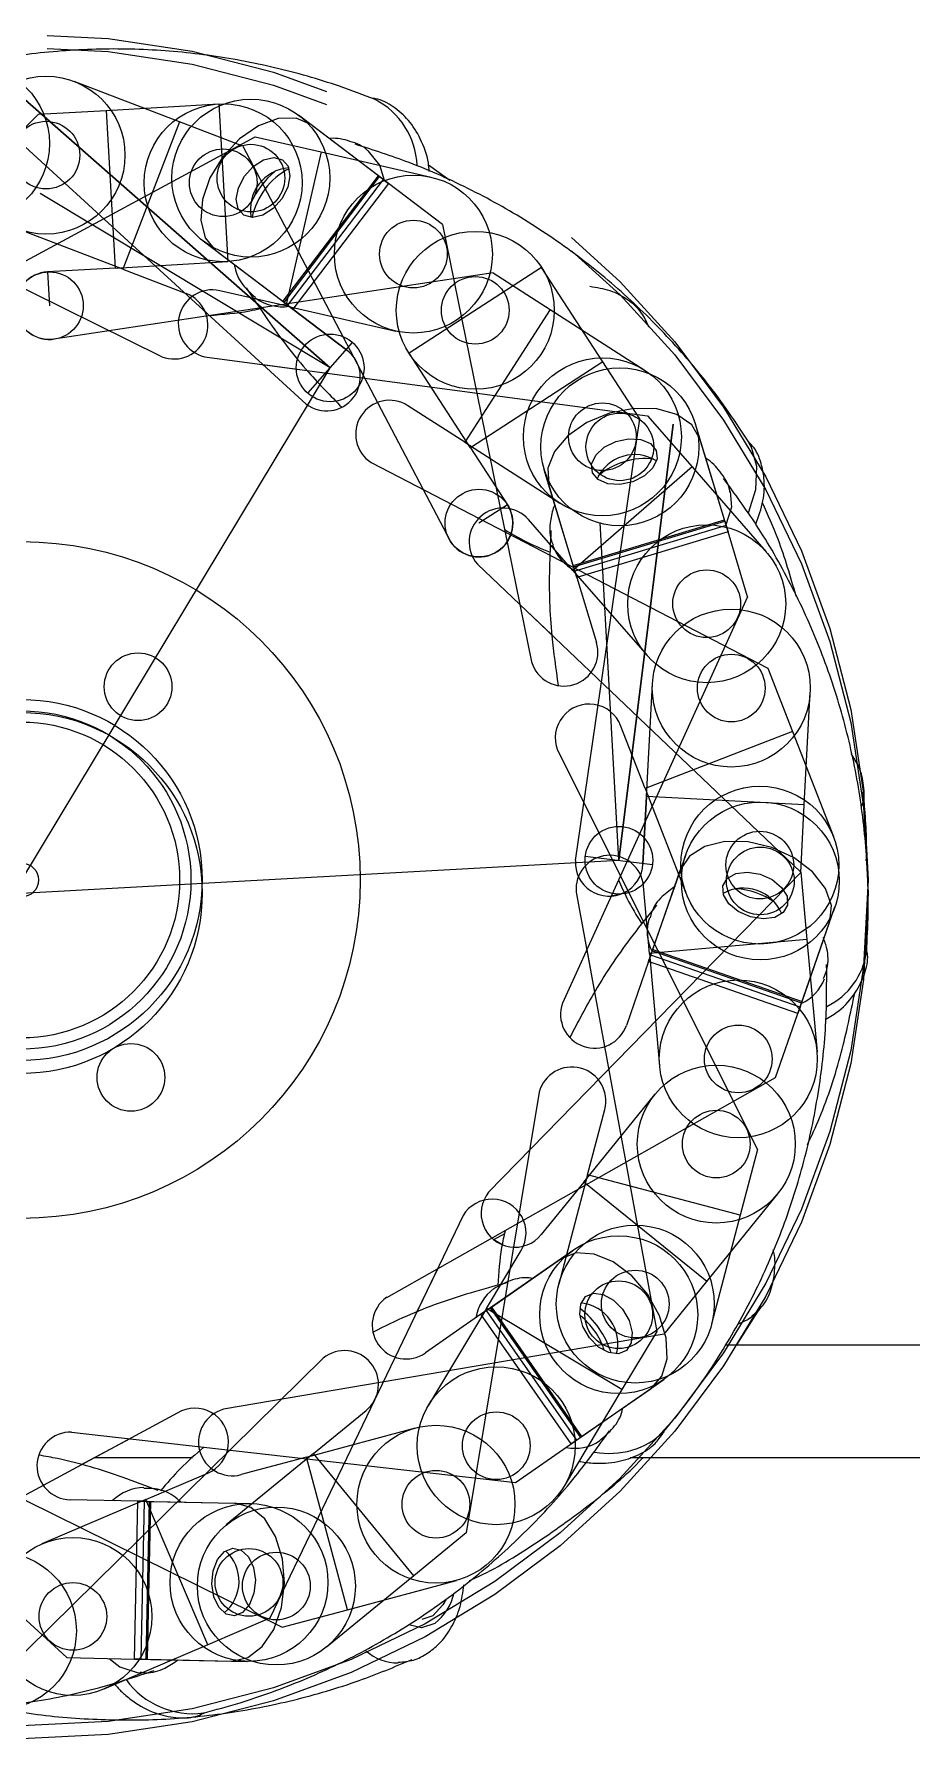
# Model space of a CAD drawing. Header units: millimetres. Extents: x 15 to 415, y 5 to 292.
# Drawn here: x 145.51 to 153.28, y 149.08 to 164.2 of the extents above; entities that cross this region are included whole.
import ezdxf

# ---------------------------------------------------------------- set-up
doc = ezdxf.new("R2010")
doc.units = ezdxf.units.MM
doc.linetypes.add('CENTERX2', pattern=[20.32, 12.7, -2.54, 2.54, -2.54])

msp = doc.modelspace()

# ---------------------------------------------------------------- linework, layer by layer
at = {"color": 7, "linetype": 'CENTERX2'}
for p, q in [((148.1296, 161.2362), (145.202, 163.808)), ((145.202, 163.808), (148.1296, 161.2362)), ((147.1417, 163.5764), (147.2219, 162.1787)), ((146.1433, 163.5191), (146.2235, 162.1214)), ((148.1296, 161.2362), (145.5595, 162.7836)), ((145.6245, 162.087), (145.6417, 161.7875)), ((150.0025, 162.1276), (148.8283, 161.3652)), ((147.9316, 161.0109), (148.3276, 161.4616)), ((150.5471, 161.289), (149.373, 160.5265)), ((145.3959, 156.6956), (148.1296, 161.2362)), ((150.688, 156.8706), (151.1701, 160.7375)), ((151.1701, 160.7375), (150.688, 156.8706)), ((149.6997, 160.0233), (149.4481, 159.8599)), ((150.688, 156.8706), (150.5236, 159.8661)), ((150.3903, 156.9078), (150.9857, 156.8335)), ((145.3959, 156.5802), (150.688, 156.8706))]:
    msp.add_line(p, q, dxfattribs=at)
at = {"color": 7, "linetype": 'Continuous'}
for p, q in [((146.7956, 163.4174), (145.862, 163.7758)), ((147.9156, 160.9155), (144.9957, 163.5902)), ((146.1433, 163.5191), (147.1417, 163.5764)), ((142.7239, 160.7053), (145.5443, 163.4847)), ((145.5443, 163.4847), (146.1433, 163.5191)), ((146.1433, 163.5191), (146.2235, 162.1214)), ((146.7956, 163.4174), (146.2938, 162.1104)), ((147.3557, 163.2024), (146.7956, 163.4174)), ((148.6466, 162.8714), (147.85, 163.4759)), ((143.9802, 161.4022), (147.4638, 163.2849)), ((147.4638, 163.2849), (148.0486, 163.1509)), ((147.3557, 163.2024), (149.1965, 159.6965)), ((148.0486, 163.1509), (147.7359, 161.7863)), ((148.0486, 163.1509), (149.0234, 162.9275)), ((146.6389, 161.3353), (143.089, 163.0896)), ((148.6466, 162.8714), (147.8003, 161.7562)), ((149.1246, 162.5087), (148.6466, 162.8714)), ((149.1246, 162.5087), (149.9148, 158.6285)), ((146.2938, 162.1104), (145.3602, 162.4688)), ((147.8003, 161.7562), (147.0037, 162.3607)), ((146.2235, 162.1214), (145.6245, 162.087)), ((149.5744, 162.0789), (145.6589, 161.488)), ((146.2235, 162.1214), (147.2219, 162.1787)), ((146.2938, 162.1104), (146.854, 161.8954)), ((149.5744, 162.0789), (150.0792, 161.7546)), ((150.5471, 161.289), (150.0025, 162.1276)), ((147.7359, 161.7863), (147.1511, 161.9203)), ((147.7359, 161.7863), (148.7106, 161.5629)), ((148.2783, 161.3935), (147.8003, 161.7562)), ((147.8003, 161.7562), (148.2783, 161.3935)), ((150.0792, 161.7546), (149.3225, 160.5767)), ((150.0792, 161.7546), (150.9206, 161.2141)), ((147.017, 161.3355), (150.942, 160.811)), ((149.373, 160.5265), (148.8283, 161.3652)), ((150.5471, 161.289), (149.373, 160.5265)), ((150.8739, 160.7858), (150.5471, 161.289)), ((149.3225, 160.5767), (148.8177, 160.9009)), ((150.3024, 156.8674), (150.8739, 160.7858)), ((150.942, 160.811), (151.3363, 160.3588)), ((151.6558, 159.7812), (151.3667, 160.7385)), ((149.3225, 160.5767), (150.1639, 160.0362)), ((149.373, 160.5265), (149.6997, 160.0233)), ((148.4934, 160.3961), (152.0084, 158.5727)), ((150.3156, 159.3764), (150.0265, 160.3337)), ((151.3363, 160.3588), (150.2812, 159.4386)), ((151.3363, 160.3588), (151.9936, 159.6052)), ((150.2812, 159.4386), (149.8869, 159.8908)), ((151.6558, 159.7812), (150.3156, 159.3764)), ((151.8293, 159.2068), (151.6558, 159.7812)), ((149.4347, 159.4965), (152.3017, 156.7652)), ((150.2812, 159.4386), (150.9385, 158.685)), ((150.3156, 159.3764), (150.4891, 158.802)), ((151.8293, 159.2068), (150.1879, 155.6033)), ((152.0084, 158.5727), (152.2262, 158.0136)), ((150.933, 157.4352), (150.9854, 158.4338)), ((152.3311, 157.3619), (152.3834, 158.3605)), ((150.9217, 157.5054), (150.7039, 158.0645)), ((152.2262, 158.0136), (150.9217, 157.5054)), ((152.2262, 158.0136), (152.5892, 157.0818)), ((150.1448, 157.8467), (151.9167, 154.3054)), ((150.9217, 157.5054), (151.2847, 156.5736)), ((150.9016, 156.836), (150.933, 157.4352)), ((150.933, 157.4352), (150.9016, 156.836)), ((152.3311, 157.3619), (150.933, 157.4352)), ((152.2997, 156.7627), (152.3311, 157.3619)), ((150.9518, 155.9727), (151.2805, 156.9171)), ((152.2997, 156.7627), (149.5342, 153.9286)), ((152.3017, 156.7652), (152.355, 156.1676)), ((150.9605, 156.0433), (150.9073, 156.6409)), ((150.3096, 156.5877), (151.0237, 152.6928)), ((152.274, 155.5124), (152.6027, 156.4569)), ((152.355, 156.1676), (150.9605, 156.0433)), ((152.355, 156.1676), (152.4438, 155.1715)), ((150.9605, 156.0433), (151.0493, 155.0472)), ((150.9518, 155.9727), (150.7545, 155.406)), ((152.274, 155.5124), (150.9518, 155.9727)), ((152.0767, 154.9458), (152.274, 155.5124)), ((148.6306, 152.9953), (152.0767, 154.9458)), ((149.9823, 154.8135), (149.3343, 150.9071)), ((150.3781, 154.0173), (151.0074, 154.7944)), ((150.4102, 154.0807), (150.5626, 154.6611)), ((151.9167, 154.3054), (151.7643, 153.7251)), ((150.4102, 154.0807), (150.1562, 153.1135)), ((151.7643, 153.7251), (150.4102, 154.0807)), ((150.3781, 154.0173), (150.0005, 153.551)), ((151.4661, 153.1362), (150.3781, 154.0173)), ((151.4661, 153.1362), (152.0954, 153.9134)), ((151.7643, 153.7251), (151.5103, 152.7579)), ((149.3077, 153.7201), (147.5961, 150.1493)), ((149.4658, 152.8451), (150.2869, 153.4159)), ((149.5143, 152.8971), (149.8225, 153.4119)), ((151.0885, 152.6699), (151.4661, 153.1362)), ((149.4658, 152.8451), (148.9731, 152.5026)), ((149.5143, 152.8971), (149.0007, 152.0391)), ((150.2649, 151.6956), (149.4658, 152.8451)), ((150.7155, 152.178), (149.5143, 152.8971)), ((151.0885, 152.6699), (147.1853, 152.0026)), ((151.0237, 152.6928), (150.7155, 152.178)), ((142.8763, 152.4758), (145.7962, 149.8011)), ((148.068, 152.4551), (145.2476, 149.6756)), ((150.2649, 151.6956), (151.086, 152.2664)), ((150.7155, 152.178), (150.2019, 151.32)), ((146.8117, 151.9891), (143.3281, 150.1063)), ((147.9834, 151.6108), (148.4479, 151.9907)), ((144.153, 151.8251), (147.7029, 150.0707)), ((145.8379, 151.8007), (149.7723, 151.3531)), ((147.9202, 151.5783), (148.8861, 151.8371)), ((147.9834, 151.6108), (147.2094, 150.9776)), ((148.8699, 150.5272), (147.9834, 151.6108)), ((149.7723, 151.3531), (150.2649, 151.6956)), ((147.9202, 151.5783), (147.3406, 151.4231)), ((148.2825, 150.226), (147.9202, 151.5783)), ((146.4951, 151.2018), (147.047, 151.4372)), ((146.4951, 151.2018), (145.5752, 150.8096)), ((146.4252, 151.1883), (145.8254, 151.2008)), ((146.3961, 149.7886), (146.4252, 151.1883)), ((146.4252, 151.1883), (147.425, 151.1675)), ((147.0442, 149.914), (146.4951, 151.2018)), ((149.3343, 150.9071), (148.8699, 150.5272)), ((148.8699, 150.5272), (148.0959, 149.894)), ((148.2825, 150.226), (149.2484, 150.4848)), ((147.5961, 150.1493), (147.0442, 149.914)), ((147.7029, 150.0707), (148.2825, 150.226)), ((145.7962, 149.8011), (146.3961, 149.7886)), ((147.0442, 149.914), (146.1243, 149.5218)), ((146.3961, 149.7886), (147.3959, 149.7678))]:
    msp.add_line(p, q, dxfattribs=at)
at = {"color": 7, "linetype": 'Continuous', "lineweight": 25}
for p, q in [((147.9156, 160.9155), (144.9957, 163.5902)), ((148.5567, 162.9396), (147.9589, 163.3933)), ((149.1894, 162.8962), (149.0016, 163.0347)), ((147.7104, 161.8244), (148.5567, 162.9396)), ((147.7207, 161.8166), (148.567, 162.9319)), ((148.5989, 162.9077), (147.7526, 161.7924)), ((148.6466, 162.8714), (147.8003, 161.7562)), ((148.567, 162.9319), (148.5567, 162.9396)), ((148.5989, 162.9077), (148.6466, 162.8714)), ((149.1246, 162.5087), (148.6466, 162.8714)), ((149.1246, 162.5087), (149.9148, 158.6285)), ((147.7104, 161.8244), (147.1126, 162.2781)), ((147.7207, 161.8166), (147.7104, 161.8244)), ((147.7526, 161.7924), (147.8003, 161.7562)), ((148.2783, 161.3935), (147.8003, 161.7562)), ((147.5323, 161.2666), (147.926, 161.214)), ((151.6232, 159.8893), (151.4062, 160.6077)), ((150.283, 159.4844), (150.066, 160.2029)), ((150.1203, 160.023), (150.1058, 159.9921)), ((150.283, 159.4844), (151.6232, 159.8893)), ((150.2867, 159.4721), (151.6269, 159.8769)), ((151.6385, 159.8387), (150.2983, 159.4338)), ((151.6558, 159.7812), (150.3156, 159.3764)), ((151.6269, 159.8769), (151.6232, 159.8893)), ((151.6269, 159.8769), (151.6385, 159.8387)), ((151.6385, 159.8387), (151.6558, 159.7812)), ((151.8293, 159.2068), (151.6558, 159.7812)), ((149.7342, 159.7694), (149.6979, 159.6937)), ((150.2867, 159.4721), (150.283, 159.4844)), ((150.2983, 159.4338), (150.3156, 159.3764)), ((150.3156, 159.3764), (150.4891, 158.802)), ((151.8293, 159.2068), (150.1879, 155.6033)), ((149.811, 159.1379), (150.0929, 158.8694)), ((150.9889, 156.0793), (151.2356, 156.7881)), ((152.3111, 155.619), (152.5578, 156.3278)), ((150.4034, 156.0764), (150.4721, 155.7016)), ((150.9715, 156.0294), (150.9518, 155.9727)), ((152.2937, 155.5691), (150.9715, 156.0294)), ((150.9847, 156.0671), (150.9889, 156.0793)), ((150.9847, 156.0671), (152.3068, 155.6069)), ((150.9889, 156.0793), (152.3111, 155.619)), ((150.9518, 155.9727), (150.7545, 155.406)), ((152.274, 155.5124), (150.9518, 155.9727)), ((152.2937, 155.5691), (152.274, 155.5124)), ((152.3068, 155.6069), (152.3111, 155.619)), ((152.0767, 154.9458), (152.274, 155.5124)), ((148.6306, 152.9953), (152.0767, 154.9458)), ((149.6741, 153.5596), (149.5822, 153.5066)), ((149.5584, 152.9095), (150.1747, 153.3379)), ((149.083, 153.2513), (148.8959, 152.8609)), ((149.4658, 152.8451), (148.9731, 152.5026)), ((149.515, 152.8794), (149.4658, 152.8451)), ((150.2649, 151.6956), (149.4658, 152.8451)), ((150.3142, 151.7299), (149.515, 152.8794)), ((149.5479, 152.9022), (149.5584, 152.9095)), ((149.5479, 152.9022), (150.347, 151.7527)), ((149.5584, 152.9095), (150.3576, 151.76)), ((151.7325, 152.5755), (151.9511, 152.9203)), ((151.6373, 152.5755), (154.6959, 152.5755)), ((142.8763, 152.4758), (145.7962, 149.8011)), ((150.3576, 151.76), (150.9738, 152.1884)), ((145.8379, 151.8007), (149.7723, 151.3531)), ((150.347, 151.7527), (150.3576, 151.76)), ((146.3544, 151.7419), (145.9187, 151.5065)), ((149.7723, 151.3531), (150.2649, 151.6956)), ((150.3142, 151.7299), (150.2649, 151.6956)), ((146.0465, 151.5755), (146.9102, 151.5755)), ((150.7874, 151.5755), (154.6959, 151.5755)), ((146.4252, 151.1883), (145.8254, 151.2008)), ((146.3961, 149.7886), (146.4252, 151.1883)), ((146.4852, 151.1871), (146.4252, 151.1883)), ((146.4561, 149.7874), (146.4852, 151.1871)), ((146.5252, 151.1862), (146.4961, 149.7865)), ((146.5381, 151.186), (146.5089, 149.7863)), ((146.5252, 151.1862), (146.5381, 151.186)), ((146.5381, 151.186), (147.2884, 151.1703)), ((149.0384, 150.1711), (148.9406, 150.138)), ((145.7962, 149.8011), (146.3961, 149.7886)), ((146.1725, 149.7933), (146.266, 149.7197)), ((146.4561, 149.7874), (146.3961, 149.7886)), ((146.4561, 149.7874), (146.4961, 149.7865)), ((146.4961, 149.7865), (146.5089, 149.7863)), ((146.5089, 149.7863), (147.2593, 149.7706))]:
    msp.add_line(p, q, dxfattribs=at)
at = {"color": 7, "linetype": 'Continuous', "lineweight": 25, "flags": 128}
for points in [[(147.9589, 163.3933), (147.8274, 163.4501), (147.6674, 163.4467), (147.4945, 163.3835), (147.3256, 163.2667), (147.1773, 163.1077), (147.0641, 162.922), (146.997, 162.728), (146.9827, 162.5444), (147.0225, 162.3894), (147.1126, 162.2781)], [(147.37, 162.9355), (147.4478, 163.0222), (147.539, 163.0805), (147.6297, 163.1016), (147.7061, 163.0821), (147.7565, 163.0252), (147.7734, 162.9394), (147.7541, 162.8378), (147.7015, 162.7359), (147.6237, 162.6492), (147.5325, 162.5908), (147.4418, 162.5698), (147.3654, 162.5892), (147.315, 162.6462), (147.2981, 162.732), (147.3174, 162.8336), (147.37, 162.9355)], [(148.6115, 162.8981), (148.5694, 163.0336), (148.4705, 163.1577)], [(148.567, 162.9319), (148.5676, 162.9314), (148.5694, 162.93), (148.5724, 162.9278), (148.5763, 162.9248), (148.5811, 162.9211), (148.5867, 162.9169), (148.5926, 162.9124), (148.5989, 162.9077)], [(147.7526, 161.7924), (147.7463, 161.7971), (147.7404, 161.8017), (147.7349, 161.8059), (147.73, 161.8095), (147.7261, 161.8125), (147.7231, 161.8148), (147.7213, 161.8161), (147.7207, 161.8166)], [(151.4062, 160.6077), (151.3332, 160.7309), (151.2018, 160.8222), (151.0247, 160.8727), (150.8194, 160.8775), (150.606, 160.836), (150.4053, 160.7524), (150.237, 160.6348), (150.1175, 160.4947), (150.0586, 160.3459), (150.066, 160.2029)], [(150.6607, 160.5835), (150.7746, 160.6079), (150.8826, 160.6015), (150.9684, 160.5652), (151.0188, 160.5046), (151.0261, 160.4288), (150.9893, 160.3495), (150.914, 160.2787), (150.8116, 160.2271), (150.6976, 160.2027), (150.5896, 160.2091), (150.5038, 160.2454), (150.4535, 160.306), (150.4461, 160.3818), (150.4829, 160.4611), (150.5582, 160.5319), (150.6607, 160.5835)], [(151.9114, 160.3612), (151.8647, 160.533), (151.8439, 160.57)], [(151.8378, 159.9522), (151.9006, 160.1579), (151.9114, 160.3612)], [(151.6749, 160.1388), (151.6855, 160.0007), (151.6368, 159.8442)], [(150.2983, 159.4338), (150.296, 159.4413), (150.2939, 159.4485), (150.2919, 159.4551), (150.2901, 159.4609), (150.2887, 159.4657), (150.2876, 159.4692), (150.287, 159.4714), (150.2867, 159.4721)], [(152.5578, 156.3278), (152.5712, 156.4704), (152.5185, 156.6215), (152.405, 156.7665), (152.2417, 156.891), (152.0446, 156.9829), (151.8331, 157.0332), (151.6278, 157.037), (151.4488, 156.9939), (151.3137, 156.9081), (151.2356, 156.7881)], [(151.9404, 156.7464), (152.0469, 156.6992), (152.1306, 156.6305), (152.1786, 156.5508), (152.1837, 156.4721), (152.1452, 156.4065), (152.0688, 156.364), (151.9662, 156.351), (151.853, 156.3695), (151.7465, 156.4166), (151.6629, 156.4853), (151.6148, 156.5651), (151.6097, 156.6438), (151.6483, 156.7094), (151.7246, 156.7519), (151.8272, 156.7649), (151.9404, 156.7464)], [(150.7375, 156.584), (150.7021, 156.5689), (150.6201, 156.5523)], [(150.9715, 156.0294), (150.9741, 156.0367), (150.9765, 156.0438), (150.9788, 156.0503), (150.9808, 156.0561), (150.9824, 156.0608), (150.9837, 156.0643), (150.9844, 156.0664), (150.9847, 156.0671)], [(152.3068, 155.6069), (152.3066, 155.6062), (152.3058, 155.604), (152.3046, 155.6005), (152.303, 155.5958), (152.301, 155.5901), (152.2987, 155.5836), (152.2963, 155.5765), (152.2937, 155.5691)], [(149.6532, 153.4624), (149.5785, 153.5067), (149.5611, 153.5219)], [(150.9738, 152.1884), (151.0684, 152.2959), (151.1147, 152.4492), (151.108, 152.6331), (151.0491, 152.8298), (150.9437, 153.02), (150.8021, 153.1851), (150.6383, 153.3088), (150.4681, 153.3791), (150.3084, 153.3892), (150.1747, 153.3379)], [(150.7204, 152.89), (150.7788, 152.7892), (150.8061, 152.6845), (150.7981, 152.5917), (150.756, 152.525), (150.6862, 152.4946), (150.5994, 152.5051), (150.5088, 152.5549), (150.4281, 152.6364), (150.3697, 152.7372), (150.3424, 152.8419), (150.3504, 152.9347), (150.3925, 153.0013), (150.4622, 153.0317), (150.549, 153.0212), (150.6397, 152.9715), (150.7204, 152.89)], [(149.515, 152.8794), (149.5215, 152.8838), (149.5276, 152.8881), (149.5333, 152.8921), (149.5383, 152.8955), (149.5424, 152.8984), (149.5454, 152.9005), (149.5473, 152.9018), (149.5479, 152.9022)], [(151.8712, 152.8252), (151.8329, 152.7977), (151.7438, 152.7583)], [(150.347, 151.7527), (150.3464, 151.7523), (150.3445, 151.751), (150.3415, 151.7488), (150.3374, 151.746), (150.3324, 151.7425), (150.3268, 151.7386), (150.3206, 151.7343), (150.3142, 151.7299)], [(146.4852, 151.1871), (146.493, 151.1869), (146.5005, 151.1867), (146.5074, 151.1866), (146.5135, 151.1865), (146.5185, 151.1864), (146.5222, 151.1863), (146.5244, 151.1862), (146.5252, 151.1862)], [(147.2593, 149.7706), (147.399, 149.802), (147.5265, 149.8988), (147.6292, 150.0516), (147.6972, 150.2453), (147.7237, 150.4611), (147.7062, 150.6779), (147.6463, 150.8743), (147.55, 151.0312), (147.4267, 151.1332), (147.2884, 151.1703)], [(147.4666, 150.4872), (147.4546, 150.3713), (147.4151, 150.2705), (147.3541, 150.2002), (147.2809, 150.171), (147.2066, 150.1874), (147.1425, 150.2469), (147.0985, 150.3405), (147.0811, 150.4538), (147.093, 150.5697), (147.1325, 150.6705), (147.1935, 150.7408), (147.2668, 150.77), (147.3411, 150.7536), (147.4051, 150.6941), (147.4492, 150.6005), (147.4666, 150.4872)], [(149.1563, 150.3191), (149.1293, 150.2678), (149.0384, 150.1711)], [(146.266, 149.7197), (146.4192, 149.6675), (146.446, 149.6659)]]:
    msp.add_lwpolyline(points, dxfattribs=at)
at = {"color": 8, "linetype": 'Continuous', "lineweight": 25, "flags": 128}
msp.add_lwpolyline([(149.058, 150.1048), (148.9385, 150.0662), (148.8258, 150.0926)], dxfattribs=at)
at = {"color": 7, "linetype": 'CENTERX2'}
for centre, radius in [((145.3959, 156.6956), 7.5), ((145.3959, 156.6956), 7.5), ((145.3959, 156.5802), 7.5), ((145.3959, 156.5802), 7.5), ((144.9421, 163.2256), 0.7), ((145.6111, 163.1223), 0.7), ((147.1818, 162.8775), 0.7), ((147.4269, 162.9183), 0.7), ((148.867, 162.2452), 0.7), ((149.4154, 161.7464), 0.7), ((145.6417, 161.7875), 0.3), ((148.1296, 161.2362), 0.3), ((150.5422, 160.6251), 0.7), ((150.6966, 160.5361), 0.7), ((149.4481, 159.8599), 0.3), ((151.4661, 159.1451), 0.7), ((151.6844, 158.3972), 0.7), ((151.937, 156.8277), 0.7), ((151.9416, 156.687), 0.7), ((150.688, 156.8706), 0.3), ((151.7465, 155.1094), 0.7), ((151.5514, 154.3539), 0.7), ((150.8332, 152.9357), 0.7), ((150.6864, 152.8412), 0.7), ((149.6013, 151.6795), 0.7), ((149.0672, 151.161), 0.7), ((147.4104, 150.4676), 0.7), ((147.6527, 150.4358), 0.7), ((145.8498, 150.1657), 0.7), ((145.1808, 150.038), 0.7)]:
    msp.add_circle(centre, radius, dxfattribs=at)
at = {"color": 7, "linetype": 'Continuous'}
for centre, radius in [((145.6111, 163.1223), 0.3), ((147.1818, 162.8775), 0.3), ((147.4269, 162.9183), 0.3), ((148.867, 162.2452), 0.3), ((149.4154, 161.7464), 0.3), ((150.5422, 160.6251), 0.3), ((150.6966, 160.5361), 0.3), ((151.4661, 159.1451), 0.3), ((151.6844, 158.3972), 0.3), ((145.3959, 156.6956), 1.6), ((145.3959, 156.6956), 1.6), ((145.3959, 156.5802), 1.6), ((145.3959, 156.5802), 1.6), ((151.937, 156.8277), 0.3), ((151.9416, 156.687), 0.3), ((151.7465, 155.1094), 0.3), ((151.5514, 154.3539), 0.3), ((150.6864, 152.8412), 0.3), ((150.8332, 152.9357), 0.3), ((149.6013, 151.6795), 0.3), ((149.0672, 151.161), 0.3), ((147.4104, 150.4676), 0.3), ((147.6527, 150.4358), 0.3), ((145.8498, 150.1657), 0.3)]:
    msp.add_circle(centre, radius, dxfattribs=at)
at = {"color": 7, "linetype": 'Continuous', "lineweight": 25}
for centre, radius in [((145.3959, 156.6956), 3), ((146.4275, 158.4091), 0.3), ((145.3959, 156.6956), 1.6), ((145.3959, 156.6956), 1.5), ((145.3959, 156.6956), 1.4), ((145.3959, 156.6956), 0.15), ((146.364, 154.9455), 0.3)]:
    msp.add_circle(centre, radius, dxfattribs=at)
for centre, radius, start, end in [((148.2101, 163.002), 0.6908, 2.54306, 62.6174), ((147.7889, 162.6436), 0.366, 94.02878, 191.5854), ((148.0599, 162.4379), 0.6366, 117.56992, 168.04404), ((147.7056, 162.1819), 0.4035, 233.65122, 278.498), ((148.097, 161.1545), 0.3, 232.80717, 52.80717), ((150.828, 160.1011), 0.366, 58.02846, 155.58561), ((150.9254, 159.7785), 0.6536, 83.65589, 129.95861), ((150.4883, 159.8024), 0.4105, 199.39203, 242.16724), ((150.202, 158.7153), 0.3, 196.80717, 16.80717), ((151.7922, 156.2578), 0.366, 22.03011, 119.58445), ((151.6818, 155.9407), 0.6787, 55.31436, 86.29993), ((151.3299, 156.2394), 0.3912, 161.83636, 207.27169), ((152.2486, 156.1498), 0.641, 296.22655, 351.95963), ((152.1329, 155.966), 0.4043, 295.1107, 338.82728), ((150.4712, 155.5047), 0.3, 160.80717, 340.80717), ((148.8019, 152.749), 0.3, 124.80717, 304.80717), ((149.8219, 152.747), 0.4057, 126.6613, 170.41119), ((149.9243, 152.3113), 0.6708, 18.25442, 51.35973), ((150.3133, 152.5818), 0.366, 346.0293, 83.58514), ((145.8316, 151.5007), 0.3, 88.80717, 268.80717), ((150.6052, 152.309), 0.6977, 259.11273, 313.89002), ((150.3006, 152.0453), 0.3885, 258.17575, 303.75947), ((146.4833, 150.9088), 0.4, 90.51176, 134.74585), ((146.9561, 150.4771), 0.366, 310.02897, 47.58548), ((148.7279, 150.1741), 0.4204, 227.93738, 270.6588), ((146.9112, 150.031), 0.7273, 215.75036, 277.54967)]:
    msp.add_arc(centre, radius, start, end, dxfattribs=at)
at = {"color": 8, "linetype": 'Continuous', "lineweight": 25}
for centre, radius, start, end in [((148.1479, 162.3712), 0.791, 129.89888, 155.71506), ((149.8718, 152.2749), 0.7804, 16.71163, 52.9025), ((148.7622, 150.4804), 0.4781, 308.22127, 347.32276)]:
    msp.add_arc(centre, radius, start, end, dxfattribs=at)
at = {"color": 7, "linetype": 'Continuous'}
for centre, start, end in [((145.6417, 161.7875), 93.28449, 273.28449), ((146.7465, 161.6153), 248.99905, 68.99905), ((147.0841, 161.6279), 77.09261, 257.09261), ((148.097, 161.1545), 232.80717, 52.80717), ((148.6556, 160.6485), 57.28449, 237.28449), ((149.4481, 159.8599), 212.99905, 32.99905), ((149.6608, 159.6937), 41.09261, 221.09261), ((150.202, 158.7153), 196.80717, 16.80717), ((150.4244, 157.9556), 21.28449, 201.28449), ((150.6084, 156.6143), 5.09261, 185.09261), ((150.602, 156.8517), 176.99905, 356.99905), ((150.4712, 155.5047), 160.80717, 340.80717), ((150.2725, 154.7373), 345.28449, 165.28449), ((149.7673, 153.7398), 140.99905, 320.99905), ((149.5651, 153.566), 329.09261, 149.09261), ((148.8019, 152.749), 124.80717, 304.80717), ((148.2579, 152.2229), 309.28449, 129.28449), ((146.9293, 151.7131), 293.09261, 113.09261), ((147.263, 151.7128), 104.99905, 284.99905), ((145.8316, 151.5007), 88.80717, 268.80717)]:
    msp.add_arc(centre, 0.3, start, end, dxfattribs=at)
at = {"color": 7, "linetype": 'Continuous', "lineweight": 25}
for points, knots in [([(148.5283, 163.6152), (148.4233, 163.6554), (148.136, 163.7652), (147.6417, 163.906), (147.0463, 164.0175), (146.4377, 164.0696), (145.8246, 164.0613), (145.2164, 163.9914), (144.6513, 163.8725), (144.3037, 163.7587), (144.1442, 163.7065)], [0, 0, 0, 0, 0.07736133, 0.21169452, 0.34557687, 0.47953725, 0.61387038, 0.7488761, 0.88481147, 1, 1, 1, 1]), ([(149.0077, 162.9768), (149.0056, 163.0027), (148.9973, 163.1055), (148.9364, 163.2643), (148.8314, 163.4352), (148.6943, 163.554), (148.5787, 163.6188), (148.5112, 163.6246), (148.5005, 163.6255)], [0, 0, 0, 0, 0.0823293, 0.32667, 0.5499948, 0.7608137, 0.9620014, 1, 1, 1, 1]), ([(148.472, 163.1538), (148.4685, 163.1574), (148.4246, 163.2042), (148.306, 163.2468), (148.1882, 163.2779), (148.1272, 163.269), (148.1234, 163.2684)], [0, 0, 0, 0, 0.0401944, 0.5139995, 0.9699118, 1, 1, 1, 1]), ([(151.845, 160.5681), (151.7837, 160.6623), (151.6157, 160.9201), (151.2986, 161.3245), (150.8825, 161.7647), (150.4207, 162.1646), (149.9198, 162.5183), (149.3867, 162.8192), (148.8597, 163.0551), (148.5116, 163.1674), (148.3519, 163.2189)], [0, 0, 0, 0, 0.0773609, 0.2116948, 0.3455766, 0.4795371, 0.6138701, 0.7488769, 0.884812, 1, 1, 1, 1]), ([(147.2815, 162.1499), (147.2839, 162.1354), (147.2957, 162.064), (147.3558, 161.9584), (147.4328, 161.8916), (147.4667, 161.8622)], [0, 0, 0, 0, 0.1242565, 0.6144985, 1, 1, 1, 1]), ([(147.3863, 161.9465), (147.4478, 161.8524), (147.6161, 161.595), (147.8925, 161.2343), (148.1331, 160.9888), (148.232, 160.8879)], [0, 0, 0, 0, 0.25324, 0.6929783, 1, 1, 1, 1]), ([(150.9543, 161.5986), (150.9353, 161.6415), (150.8929, 161.7369), (150.7688, 161.8462), (150.6125, 161.9276), (150.4924, 161.9471), (150.4316, 161.9569)], [0, 0, 0, 0, 0.2118322, 0.4717991, 0.7330677, 1, 1, 1, 1]), ([(147.0575, 161.7015), (147.1794, 161.7106), (147.3327, 161.7221), (147.4795, 161.7551), (147.5096, 161.7618)], [0, 0, 0, 0, 0.7951315, 1, 1, 1, 1]), ([(151.9013, 159.8503), (151.926, 159.9187), (151.9751, 160.0545), (151.9821, 160.2388), (151.9487, 160.4025), (151.9031, 160.5167), (151.8488, 160.5694), (151.8358, 160.582)], [0, 0, 0, 0, 0.2658178, 0.5285176, 0.6991864, 0.9278124, 1, 1, 1, 1]), ([(151.6724, 160.1352), (151.6712, 160.1433), (151.6617, 160.2098), (151.5877, 160.3148), (151.5115, 160.4058), (151.4596, 160.4324), (151.4591, 160.4326)], [0, 0, 0, 0, 0.0656598, 0.5388224, 0.9954671, 1, 1, 1, 1]), ([(152.8833, 156.0587), (152.889, 156.1709), (152.9047, 156.4782), (152.8858, 156.9918), (152.8079, 157.5925), (152.6694, 158.1874), (152.472, 158.7679), (152.2175, 159.3248), (151.9299, 159.8254), (151.7143, 160.1209), (151.6153, 160.2564)], [0, 0, 0, 0, 0.0773612, 0.2116947, 0.3455766, 0.4795374, 0.6138705, 0.7488767, 0.8848116, 1, 1, 1, 1]), ([(150.1058, 159.9921), (150.0954, 159.9485), (150.0721, 159.8505), (150.0733, 159.734), (150.1014, 159.6746), (150.1055, 159.666)], [0, 0, 0, 0, 0.4061321, 0.9139122, 1, 1, 1, 1]), ([(152.2582, 159.213), (152.2098, 159.3828), (152.1294, 159.6655), (152.008, 159.9334), (151.9595, 160.0403)], [0, 0, 0, 0, 0.6007225, 1, 1, 1, 1]), ([(149.6758, 159.8019), (149.7324, 159.7683), (149.8628, 159.6908), (150.0006, 159.6342), (150.0786, 159.6022)], [0, 0, 0, 0, 0.4334231, 1, 1, 1, 1]), ([(150.0863, 159.7945), (150.0808, 159.6823), (150.0656, 159.3751), (150.0777, 158.9144), (150.1291, 158.5678), (150.1508, 158.4215)], [0, 0, 0, 0, 0.249682, 0.6832387, 1, 1, 1, 1]), ([(152.838, 157.3429), (152.8399, 157.3472), (152.8659, 157.4054), (152.8623, 157.5319), (152.829, 157.6907), (152.771, 157.7783), (152.7452, 157.8172)], [0, 0, 0, 0, 0.0281512, 0.3839164, 0.7263529, 1, 1, 1, 1]), ([(152.8808, 156.8652), (152.8819, 156.9011), (152.8887, 157.1086), (152.8684, 157.31), (152.8515, 157.4766)], [0, 0, 0, 0, 0.1728066, 1, 1, 1, 1]), ([(150.6858, 156.6965), (150.7094, 156.642), (150.7683, 156.5056), (150.8452, 156.3815), (150.8913, 156.3071)], [0, 0, 0, 0, 0.3996003, 1, 1, 1, 1]), ([(151.1907, 156.6415), (151.1496, 156.6124), (151.0624, 156.5508), (150.9845, 156.4475), (150.9682, 156.3762), (150.9645, 156.3598)], [0, 0, 0, 0, 0.4074616, 0.8639503, 1, 1, 1, 1]), ([(151.0209, 156.4711), (150.9504, 156.3836), (150.7575, 156.144), (150.4922, 155.7573), (150.3265, 155.4395), (150.2544, 155.3011)], [0, 0, 0, 0, 0.2454137, 0.6715623, 1, 1, 1, 1]), ([(152.5018, 155.8219), (152.5137, 155.8517), (152.5472, 155.9353), (152.5434, 156.0656), (152.5109, 156.1532), (152.4986, 156.1862)], [0, 0, 0, 0, 0.2566812, 0.7199495, 1, 1, 1, 1]), ([(152.5221, 155.4602), (152.5613, 155.4842), (152.6669, 155.5485), (152.7871, 155.6875), (152.8698, 155.8582), (152.9009, 155.9927), (152.8871, 156.0642), (152.8841, 156.0794)], [0, 0, 0, 0, 0.1705502, 0.4592688, 0.7040776, 0.9369105, 1, 1, 1, 1]), ([(151.0878, 151.8047), (151.1584, 151.8922), (151.3516, 152.1315), (151.6382, 152.5582), (151.9283, 153.0899), (152.1659, 153.6526), (152.3475, 154.2383), (152.4689, 154.8384), (152.5305, 155.4125), (152.5297, 155.7783), (152.5293, 155.946)], [0, 0, 0, 0, 0.077361, 0.211694, 0.3455766, 0.4795371, 0.6138702, 0.7488764, 0.8848115, 1, 1, 1, 1]), ([(152.359, 154.3465), (152.3956, 154.426), (152.5165, 154.6882), (152.6629, 155.1403), (152.7411, 155.5158), (152.7779, 155.6925)], [0, 0, 0, 0, 0.1873129, 0.6174877, 1, 1, 1, 1]), ([(149.6802, 153.5893), (149.6692, 153.5391), (149.6335, 153.3769), (149.6222, 153.2141), (149.6145, 153.1018)], [0, 0, 0, 0, 0.3099753, 1, 1, 1, 1]), ([(151.8673, 152.8315), (151.8975, 152.8561), (151.9725, 152.9172), (152.0424, 153.0596), (152.0732, 153.2323), (152.0745, 153.3553), (152.0555, 153.4167), (152.0555, 153.4169)], [0, 0, 0, 0, 0.1817011, 0.4506711, 0.7182225, 0.9992623, 1, 1, 1, 1]), ([(149.6946, 153.1243), (149.5861, 153.0948), (149.2893, 153.0142), (148.8893, 152.8744), (148.6091, 152.7359), (148.5103, 152.6871)], [0, 0, 0, 0, 0.271552, 0.7430833, 1, 1, 1, 1]), ([(149.9222, 153.1624), (149.9128, 153.1641), (149.8462, 153.1755), (149.7233, 153.1519), (149.627, 153.0977), (149.5806, 153.0716)], [0, 0, 0, 0, 0.078327, 0.5555893, 1, 1, 1, 1]), ([(150.5151, 151.7235), (150.5578, 151.7594), (150.6441, 151.8318), (150.7082, 151.9403), (150.7205, 152.0052), (150.7221, 152.0134)], [0, 0, 0, 0, 0.4610788, 0.9321461, 1, 1, 1, 1]), ([(147.0059, 149.3098), (147.1144, 149.339), (147.4114, 149.4191), (147.894, 149.5958), (148.4413, 149.8555), (148.9643, 150.171), (149.4554, 150.5381), (149.9064, 150.9522), (150.2937, 151.3805), (150.508, 151.6769), (150.6063, 151.8128)], [0, 0, 0, 0, 0.0773609, 0.2116942, 0.3455764, 0.4795374, 0.61387, 0.7488763, 0.8848114, 1, 1, 1, 1]), ([(150.3319, 151.5408), (150.3735, 151.5349), (150.4909, 151.5181), (150.6746, 151.5302), (150.8611, 151.5913), (151.0013, 151.6788), (151.0582, 151.7591), (151.0809, 151.7911)], [0, 0, 0, 0, 0.1422557, 0.4011896, 0.6343714, 0.8541132, 1, 1, 1, 1]), ([(147.0105, 151.6673), (146.9393, 151.6053), (146.8001, 151.4841), (146.6825, 151.3465), (146.6251, 151.2794)], [0, 0, 0, 0, 0.5118504, 1, 1, 1, 1]), ([(146.6044, 151.2832), (146.4993, 151.323), (146.2116, 151.4318), (145.8594, 151.5411), (145.6063, 151.5858), (145.5524, 151.5953)], [0, 0, 0, 0, 0.3118241, 0.8532917, 1, 1, 1, 1]), ([(149.3656, 150.4837), (149.383, 150.4915), (149.5811, 150.5806), (149.9455, 150.8029), (150.4391, 151.1571), (150.7598, 151.421), (150.9009, 151.5723), (150.9039, 151.5755)], [0, 0, 0, 0, 0.0307771, 0.351093, 0.6715955, 0.9929903, 1, 1, 1, 1]), ([(146.806, 151.1804), (146.7839, 151.1996), (146.7187, 151.2564), (146.6028, 151.3027), (146.5124, 151.3012), (146.4787, 151.3007)], [0, 0, 0, 0, 0.2437489, 0.7181073, 1, 1, 1, 1]), ([(148.732, 149.7595), (148.7777, 149.7633), (148.8698, 149.7708), (148.9924, 149.8348), (149.1094, 149.93), (149.2106, 150.0681), (149.2879, 150.2462), (149.306, 150.3804), (149.3149, 150.4458)], [0, 0, 0, 0, 0.14341226, 0.28920554, 0.42701494, 0.61488442, 0.81245124, 1, 1, 1, 1]), ([(142.1871, 149.7776), (142.2921, 149.7375), (142.5794, 149.6277), (143.0737, 149.4869), (143.6691, 149.3753), (144.2777, 149.3232), (144.8908, 149.3315), (145.499, 149.4015), (146.0641, 149.5203), (146.4117, 149.6341), (146.5712, 149.6863)], [0, 0, 0, 0, 0.0773611, 0.211695, 0.3455769, 0.4795373, 0.6138712, 0.7488769, 0.8848121, 1, 1, 1, 1]), ([(145.1441, 149.3707), (145.2248, 149.3531), (145.4989, 149.2934), (145.9872, 149.2494), (146.5968, 149.2423), (147.2077, 149.2991), (147.8085, 149.4162), (148.3626, 149.5788), (148.7003, 149.7194), (148.8552, 149.7839)], [0, 0, 0, 0, 0.0662023, 0.2247941, 0.3834788, 0.542605, 0.7025288, 0.863552, 1, 1, 1, 1]), ([(146.4466, 149.6723), (146.4626, 149.6701), (146.5364, 149.6596), (146.6575, 149.6962), (146.7435, 149.7549), (146.7811, 149.7806)], [0, 0, 0, 0, 0.1338441, 0.6210745, 1, 1, 1, 1]), ([(146.2136, 149.576), (146.2335, 149.5512), (146.2621, 149.5154), (146.3274, 149.4575), (146.4313, 149.3768), (146.5926, 149.2956), (146.7808, 149.2613), (146.926, 149.2678), (146.9976, 149.3032), (147.0175, 149.313)], [0, 0, 0, 0, 0.0979041, 0.1410561, 0.27387, 0.5159057, 0.7254007, 0.9238408, 1, 1, 1, 1])]:
    msp.add_open_spline(points, degree=3, knots=knots, dxfattribs=at)

doc.saveas('drawing.dxf')
